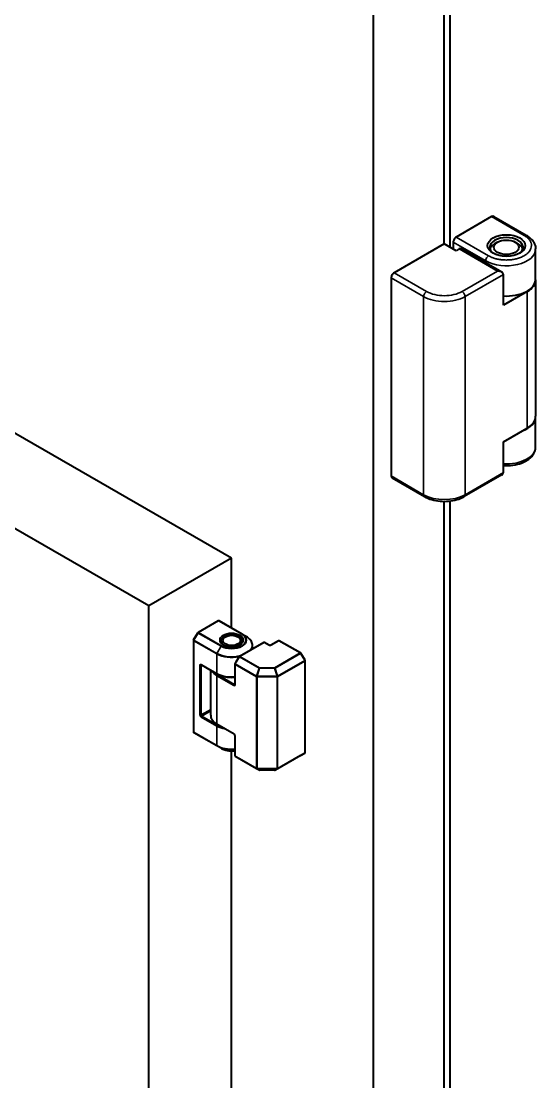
# Model space of a CAD drawing. Header units: millimetres. Extents: x 0 to 4205, y 0 to 2970.
# Drawn here: x 3836 to 3897.6, y 2414.6 to 2541.5 of the extents above; entities that cross this region are included whole.
import ezdxf

# ---------------------------------------------------------------- set-up
doc = ezdxf.new("R2010")
doc.units = ezdxf.units.MM
doc.header["$LTSCALE"] = 5
doc.layers.add('가시적인 것(ISO)', color=3, linetype='Continuous', lineweight=40)
doc.layers.add('가시적인 좁은 것(ISO)', color=3, linetype='Continuous', lineweight=35)

msp = doc.modelspace()

# ---------------------------------------------------------------- linework, layer by layer
at = {"layer": '가시적인 것(ISO)'}
for p, q in [((3886.6208, 2514.8596), (3886.6208, 2547.5615)), ((3887.3279, 2514.4524), (3887.3279, 2547.9686)), ((3878.1355, 2281.06), (3878.1355, 2542.6751)), ((3861.1649, 2477.235), (3751.5634, 2540.3504)), ((3851.2654, 2471.5343), (3741.6639, 2534.6496)), ((3892.2776, 2518.1171), (3888.035, 2515.674)), ((3892.5271, 2518.1416), (3896.4162, 2515.9021)), ((3887.6814, 2515.0616), (3887.6814, 2514.2488)), ((3892.9807, 2515.06), (3892.6257, 2514.8541)), ((3895.1101, 2515.06), (3895.465, 2514.8541)), ((3886.6208, 2514.8596), (3880.6104, 2511.3984)), ((3888.035, 2514.0452), (3886.6208, 2514.8596)), ((3888.3885, 2514.2488), (3888.035, 2514.0452)), ((3893.4838, 2511.4828), (3888.6381, 2514.2733)), ((3897.5454, 2510.6295), (3897.5454, 2514.2472)), ((3893.6918, 2507.5143), (3893.6918, 2511.1932)), ((3880.2568, 2510.786), (3880.2568, 2487.0772)), ((3897.5454, 2510.5682), (3897.5454, 2494.2173)), ((3896.5203, 2509.143), (3893.6918, 2507.5143)), ((3897.5454, 2490.5383), (3897.5454, 2494.156)), ((3893.6918, 2491.1633), (3896.5203, 2492.7921)), ((3893.6918, 2487.4844), (3893.6918, 2491.1633)), ((3893.4838, 2487.1948), (3888.9916, 2484.6079)), ((3880.3608, 2486.8475), (3884.2499, 2484.6079)), ((3886.6208, 2343.1747), (3886.6208, 2484.0352)), ((3887.3279, 2342.7675), (3887.3279, 2484.0795)), ((3861.1649, 2477.235), (3851.2654, 2471.5343)), ((3861.1649, 2468.8622), (3861.1649, 2477.235)), ((3851.2654, 2386.1006), (3851.2654, 2471.5343)), ((3859.5655, 2469.7258), (3857.1492, 2468.3343)), ((3862.423, 2468.1377), (3859.6653, 2469.7258)), ((3856.6236, 2467.4509), (3857.1125, 2468.2977)), ((3862.4279, 2468.1349), (3862.9187, 2467.8501)), ((3856.6102, 2467.4009), (3856.6102, 2456.4317)), ((3860.4196, 2467.8221), (3860.2422, 2467.7191)), ((3861.9102, 2467.8221), (3862.0877, 2467.7191)), ((3865.0041, 2467.157), (3862.0989, 2465.484)), ((3863.6649, 2466.3858), (3863.6649, 2466.7901)), ((3865.6696, 2466.8312), (3865.1039, 2467.157)), ((3866.7719, 2467.3606), (3865.8526, 2466.8312)), ((3869.4233, 2465.8912), (3866.8717, 2467.3606)), ((3869.9489, 2465.0077), (3869.46, 2465.8545)), ((3857.5441, 2464.4682), (3859.418, 2463.3891)), ((3861.5599, 2464.5505), (3861.5599, 2462.1113)), ((3861.5733, 2464.6005), (3862.0622, 2465.4473)), ((3869.9623, 2453.9885), (3869.9623, 2464.9577)), ((3858.6649, 2458.4236), (3858.6649, 2463.8228)), ((3861.4686, 2456.1788), (3859.418, 2457.3597)), ((3857.1489, 2456.0615), (3856.66, 2456.3452)), ((3859.9069, 2454.4733), (3857.1492, 2456.0613)), ((3861.5599, 2456.0206), (3861.5599, 2453.5813)), ((3861.1649, 2408.7725), (3861.1649, 2454.1717)), ((3862.0986, 2453.2111), (3861.6097, 2453.4948)), ((3864.448, 2451.8582), (3862.0989, 2453.211)), ((3869.4233, 2453.6182), (3866.3671, 2451.8582)), ((3869.4236, 2453.6183), (3869.9125, 2453.902)), ((3866.3172, 2451.8448), (3864.4979, 2451.8448))]:
    msp.add_line(p, q, dxfattribs=at)
for centre, start, end in [((3859.6154, 2469.6391), 60.064008, 119.935992), ((3857.1991, 2468.2477), 119.935992, 149.999959), ((3856.7102, 2467.4009), 149.999959, 180), ((3865.054, 2467.0703), 60.064008, 119.935992), ((3866.8218, 2467.2739), 60.064008, 119.935992), ((3862.1488, 2465.3973), 119.935992, 149.999959), ((3869.3734, 2465.8045), 30.000041, 60.064008), ((3861.6599, 2464.5505), 149.999959, 180), ((3869.8623, 2464.9577), 0, 30.000041), ((3856.7102, 2456.4317), 180, 239.872355), ((3861.6599, 2453.5813), 180, 239.872355), ((3869.8623, 2453.9885), 300.127645, 0), ((3864.4979, 2451.9448), 240.064008, 270), ((3866.3172, 2451.9448), 270, 299.935992)]:
    msp.add_arc(centre, 0.1, start, end, dxfattribs=at)
for centre, major_axis, ratio, start_param, end_param in [((3892.2776, 2517.7084), (0.2495, 0.4333), 0.57809312, 0, 0.78346445), ((3888.035, 2515.2652), (-0.2495, -0.4333), 0.57809312, 3.92505711, 5.49585344), ((3894.0454, 2514.4516), (-2, 0), 0.5758617, 2.42121291, 7.00356505), ((3888.3885, 2513.84), (0.2495, 0.4333), 0.57809312, 0, 0.78346445), ((3894.0454, 2514.0428), (-2, 0), 0.5758617, 5.50163969, 6.10477871), ((3894.0454, 2514.0428), (2, 0), 0.5758617, 0.1784066, 0.78154562), ((3880.6104, 2510.9896), (-0.2495, -0.4333), 0.57809312, 3.92505711, 5.49585344), ((3892.9847, 2511.1932), (-0.7071, 0), 0.57809312, 3.14159265, 4.71238898), ((3894.0454, 2510.6295), (3.5, 0), 0.5758617, 4.61120114, 6.28318531), ((3894.0454, 2510.5682), (3.5, 0), 0.5758617, 5.49778714, 6.2983969), ((3894.0454, 2494.156), (3.5, 0), 0.5758617, 5.28999313, 6.2983969), ((3894.0454, 2494.2173), (3.5, 0), 0.5758617, 5.49778714, 6.28318531), ((3880.6104, 2487.2808), (-0.2495, -0.4333), 0.57809312, 5.49585344, 6.28318531), ((3892.9847, 2487.4844), (-0.7071, 0), 0.57809312, 2.35426078, 3.14159265), ((3861.1649, 2467.1918), (-1.3, 0), 0.5758617, 5.50164464, 6.24925975), ((3861.1649, 2467.1918), (1.3, 0), 0.5758617, 0.03392555, 0.78154066)]:
    msp.add_ellipse(centre, major_axis=major_axis, ratio=ratio, start_param=start_param, end_param=end_param, dxfattribs=at)
for centre, major_axis in [((3894.0454, 2514.656), (2.25, 0)), ((3894.0454, 2514.4516), (1.5, 0)), ((3861.1649, 2467.3962), (-1.05, 0))]:
    msp.add_ellipse(centre, major_axis=major_axis, ratio=0.5758617, dxfattribs=at)
for points, knots in [([(3896.4162, 2515.9021), (3896.5469, 2515.8268), (3896.6697, 2515.7443), (3896.8964, 2515.5647), (3897.0003, 2515.4675), (3897.1855, 2515.2582), (3897.2668, 2515.146), (3897.4013, 2514.9075), (3897.4545, 2514.7812), (3897.5266, 2514.5189), (3897.5454, 2514.3831), (3897.5454, 2514.2472)], [0, 0, 0, 0, 0.157079633, 0.157079633, 0.314159265, 0.314159265, 0.471238898, 0.471238898, 0.628318531, 0.628318531, 0.785398163, 0.785398163, 0.785398163, 0.785398163]), ([(3893.6918, 2488.3217), (3893.7013, 2488.3211), (3893.7109, 2488.3206), (3894.0912, 2488.2988), (3894.4672, 2488.3141), (3895.1951, 2488.417), (3895.5469, 2488.5047), (3896.1962, 2488.7504), (3896.4934, 2488.9089), (3896.994, 2489.292), (3897.2002, 2489.5162), (3897.4636, 2489.9935), (3897.5362, 2490.2387), (3897.5451, 2490.5048), (3897.5454, 2490.5216), (3897.5454, 2490.5383)], [3.81928862, 3.81928862, 3.81928862, 3.81928862, 3.82800286, 3.82800286, 4.16774807, 4.16774807, 4.50833769, 4.50833769, 4.85259338, 4.85259338, 5.19011331, 5.19011331, 5.47841658, 5.47841658, 5.49778714, 5.49778714, 5.49778714, 5.49778714]), ([(3884.2499, 2484.6079), (3884.5113, 2484.4574), (3884.8046, 2484.3357), (3885.4315, 2484.1517), (3885.7652, 2484.0896), (3886.4469, 2484.0274), (3886.7947, 2484.0274), (3887.4763, 2484.0896), (3887.81, 2484.1517), (3888.437, 2484.3357), (3888.7302, 2484.4574), (3888.9916, 2484.6079)], [3.14159265, 3.14159265, 3.14159265, 3.14159265, 3.45575192, 3.45575192, 3.76991118, 3.76991118, 4.08407045, 4.08407045, 4.39822972, 4.39822972, 4.71238898, 4.71238898, 4.71238898, 4.71238898]), ([(3862.423, 2468.1377), (3862.4233, 2468.1375), (3862.4236, 2468.1373), (3862.4243, 2468.137), (3862.4246, 2468.1368), (3862.4253, 2468.1364), (3862.4256, 2468.1362), (3862.4263, 2468.1358), (3862.4266, 2468.1356), (3862.4273, 2468.1353), (3862.4276, 2468.1351), (3862.4279, 2468.1349)], [3.14159265359, 3.14159265359, 3.14159265359, 3.14159265359, 3.14236323039, 3.14236323039, 3.1431338072, 3.1431338072, 3.143904384, 3.143904384, 3.1446749608, 3.1446749608, 3.14544553761, 3.14544553761, 3.14544553761, 3.14544553761]), ([(3859.8399, 2467.3553), (3859.8399, 2467.2735), (3859.8666, 2467.1905), (3859.972, 2467.0383), (3860.0427, 2466.9696), (3860.2196, 2466.8492), (3860.3238, 2466.7969), (3860.5577, 2466.7122), (3860.6876, 2466.6799), (3860.96, 2466.6394), (3861.1027, 2466.6313), (3861.3856, 2466.6408), (3861.5257, 2466.6583), (3861.7882, 2466.7168), (3861.9104, 2466.7576), (3862.1241, 2466.8569), (3862.2157, 2466.9152), (3862.3606, 2467.0415), (3862.4136, 2467.1092), (3862.476, 2467.2365), (3862.4899, 2467.2961), (3862.4899, 2467.3553)], [5.49778714, 5.49778714, 5.49778714, 5.49778714, 5.87735724, 5.87735724, 6.19999256, 6.19999256, 6.50733682, 6.50733682, 6.8158631, 6.8158631, 7.12646353, 7.12646353, 7.43761428, 7.43761428, 7.74757373, 7.74757373, 8.0552148, 8.0552148, 8.36448283, 8.36448283, 8.6393798, 8.6393798, 8.6393798, 8.6393798]), ([(3863.6649, 2466.7901), (3863.6649, 2466.8711), (3863.6539, 2466.9522), (3863.6104, 2467.1111), (3863.578, 2467.1889), (3863.4936, 2467.3392), (3863.4417, 2467.4117), (3863.3202, 2467.5498), (3863.2506, 2467.6154), (3863.0959, 2467.7389), (3863.0107, 2467.7967), (3862.9187, 2467.8501)], [2.35619449, 2.35619449, 2.35619449, 2.35619449, 2.512503546, 2.512503546, 2.668812602, 2.668812602, 2.825121658, 2.825121658, 2.981430714, 2.981430714, 3.13773977, 3.13773977, 3.13773977, 3.13773977]), ([(3865.6696, 2466.8312), (3865.6742, 2466.8286), (3865.68, 2466.8258), (3865.6944, 2466.8204), (3865.703, 2466.8178), (3865.7225, 2466.8137), (3865.7334, 2466.8121), (3865.7562, 2466.8106), (3865.7682, 2466.8106), (3865.7913, 2466.8124), (3865.8026, 2466.8141), (3865.8226, 2466.8187), (3865.8315, 2466.8216), (3865.8443, 2466.8268), (3865.8489, 2466.8291), (3865.8526, 2466.8312)], [1.57079633, 1.57079633, 1.57079633, 1.57079633, 1.77729008, 1.77729008, 2.00067266, 2.00067266, 2.23974675, 2.23974675, 2.48779315, 2.48779315, 2.73553845, 2.73553845, 2.97324, 2.97324, 3.14159265, 3.14159265, 3.14159265, 3.14159265]), ([(3857.5302, 2464.474), (3857.5303, 2464.474), (3857.5304, 2464.474), (3857.5315, 2464.4738), (3857.5331, 2464.4734), (3857.5377, 2464.4716), (3857.5407, 2464.4702), (3857.5441, 2464.4682)], [4.333106648, 4.333106648, 4.333106648, 4.333106648, 4.399003198, 4.399003198, 4.555696089, 4.555696089, 4.71238898, 4.71238898, 4.71238898, 4.71238898]), ([(3859.418, 2463.3891), (3859.611, 2463.278), (3859.8338, 2463.1862), (3860.316, 2463.0491), (3860.5752, 2463.0037), (3861.0789, 2462.9651), (3861.3221, 2462.9671), (3861.5599, 2462.9894)], [0, 0, 0, 0, 0.326808694, 0.326808694, 0.652857335, 0.652857335, 0.946781403, 0.946781403, 0.946781403, 0.946781403]), ([(3861.5599, 2462.1113), (3861.5599, 2462.1072), (3861.5596, 2462.1039), (3861.5589, 2462.0989), (3861.5584, 2462.0973), (3861.5581, 2462.0962), (3861.558, 2462.0961), (3861.558, 2462.096)], [3.141592654, 3.141592654, 3.141592654, 3.141592654, 3.299059028, 3.299059028, 3.456525402, 3.456525402, 3.524742403, 3.524742403, 3.524742403, 3.524742403]), ([(3858.6649, 2458.4236), (3858.6649, 2458.3422), (3858.6761, 2458.2607), (3858.72, 2458.1011), (3858.7527, 2458.0229), (3858.8379, 2457.872), (3858.8903, 2457.7992), (3859.0129, 2457.6606), (3859.0831, 2457.5948), (3859.2392, 2457.471), (3859.3252, 2457.4131), (3859.418, 2457.3597)], [0.785398163, 0.785398163, 0.785398163, 0.785398163, 0.942477796, 0.942477796, 1.099557429, 1.099557429, 1.256637061, 1.256637061, 1.413716694, 1.413716694, 1.570796327, 1.570796327, 1.570796327, 1.570796327]), ([(3861.5599, 2456.0206), (3861.5599, 2456.0259), (3861.5594, 2456.0324), (3861.5569, 2456.0475), (3861.5548, 2456.0563), (3861.5487, 2456.0753), (3861.5445, 2456.0855), (3861.5345, 2456.106), (3861.5284, 2456.1163), (3861.5154, 2456.1354), (3861.5083, 2456.1443), (3861.4943, 2456.1593), (3861.4874, 2456.1655), (3861.4765, 2456.1739), (3861.4723, 2456.1767), (3861.4686, 2456.1788)], [3.14159265, 3.14159265, 3.14159265, 3.14159265, 3.34857113, 3.34857113, 3.57223972, 3.57223972, 3.81140878, 3.81140878, 4.0593907, 4.0593907, 4.30696414, 4.30696414, 4.54447047, 4.54447047, 4.71238898, 4.71238898, 4.71238898, 4.71238898]), ([(3859.9069, 2454.4733), (3860.0416, 2454.3957), (3860.1957, 2454.3315), (3860.5289, 2454.2339), (3860.7079, 2454.2006), (3861.0746, 2454.1675), (3861.2621, 2454.1677), (3861.4837, 2454.1882), (3861.522, 2454.1925), (3861.5599, 2454.1975)], [0, 0, 0, 0, 0.31492984, 0.31492984, 0.62985968, 0.62985968, 0.94478953, 0.94478953, 1.01081166, 1.01081166, 1.01081166, 1.01081166])]:
    msp.add_open_spline(points, degree=3, knots=knots, dxfattribs=at)
at = {"layer": '가시적인 좁은 것(ISO)'}
for p, q in [((3896.1667, 2515.8776), (3892.2776, 2518.1171)), ((3891.5705, 2512.822), (3887.6814, 2515.0616)), ((3888.035, 2515.674), (3891.9241, 2513.4344)), ((3892.9847, 2511.602), (3888.3885, 2514.2488)), ((3891.5705, 2512.5846), (3891.5705, 2512.822)), ((3880.6104, 2511.3984), (3884.4995, 2509.1588)), ((3892.9847, 2511.602), (3888.7421, 2509.1588)), ((3893.6918, 2511.1932), (3889.0956, 2508.5465)), ((3884.1459, 2508.5465), (3880.2568, 2510.786)), ((3896.5203, 2492.7921), (3896.5203, 2509.143)), ((3884.1459, 2508.5465), (3884.1459, 2484.8376)), ((3889.0956, 2508.5465), (3889.0956, 2484.8376)), ((3880.2568, 2487.0772), (3884.1459, 2484.8376)), ((3889.0956, 2484.8376), (3893.6918, 2487.4844)), ((3859.6154, 2469.7209), (3857.1991, 2468.3294)), ((3862.3731, 2468.1328), (3859.6154, 2469.7209)), ((3856.6602, 2467.4299), (3857.1491, 2468.2767)), ((3857.1491, 2468.2767), (3859.9068, 2466.6886)), ((3857.1991, 2468.3294), (3859.9568, 2466.7414)), ((3859.3972, 2465.7721), (3856.6394, 2467.3601)), ((3856.6394, 2467.3601), (3856.6394, 2456.391)), ((3859.4179, 2465.8418), (3856.6602, 2467.4299)), ((3865.054, 2467.1521), (3862.1488, 2465.4791)), ((3865.6197, 2466.8263), (3865.054, 2467.1521)), ((3866.8218, 2467.3557), (3865.9025, 2466.8263)), ((3869.3734, 2465.8863), (3866.8218, 2467.3557)), ((3859.3972, 2463.4351), (3859.3972, 2465.7721)), ((3859.9068, 2466.6886), (3859.4179, 2465.8418)), ((3862.1488, 2465.4791), (3864.4979, 2464.1263)), ((3866.3172, 2464.1263), (3869.3734, 2465.8863)), ((3866.3672, 2464.0735), (3869.4234, 2465.8335)), ((3869.9123, 2464.9867), (3869.4234, 2465.8335)), ((3857.3819, 2458.464), (3857.3819, 2464.4321)), ((3857.5233, 2464.5141), (3859.3972, 2463.4351)), ((3857.5233, 2464.4321), (3857.5651, 2464.4561)), ((3857.5233, 2458.464), (3857.5233, 2464.4321)), ((3864.1408, 2463.0404), (3861.5892, 2464.5098)), ((3861.5892, 2464.5098), (3861.5892, 2462.0706)), ((3861.6099, 2464.5795), (3862.0988, 2465.4263)), ((3864.1616, 2463.1101), (3861.6099, 2464.5795)), ((3862.0988, 2465.4263), (3864.4479, 2464.0735)), ((3869.9123, 2464.9867), (3866.6536, 2463.1101)), ((3869.9331, 2464.917), (3866.6743, 2463.0404)), ((3869.9331, 2453.9478), (3869.9331, 2464.917)), ((3859.3972, 2463.1694), (3861.4478, 2461.9885)), ((3859.3972, 2457.4057), (3859.3972, 2463.1694)), ((3859.4679, 2463.2918), (3861.5185, 2462.111)), ((3864.1408, 2463.0404), (3864.1408, 2452.0712)), ((3864.1616, 2463.1101), (3864.4479, 2464.0735)), ((3864.2116, 2463.0982), (3864.4979, 2464.0616)), ((3866.6036, 2463.0982), (3864.2116, 2463.0982)), ((3864.2116, 2463.0235), (3864.2116, 2463.0982)), ((3866.6036, 2463.0235), (3864.2116, 2463.0235)), ((3864.2116, 2463.0235), (3864.2116, 2452.0544)), ((3864.4979, 2464.1263), (3866.3172, 2464.1263)), ((3864.4979, 2464.1263), (3864.4979, 2464.0616)), ((3864.4979, 2464.0616), (3866.3172, 2464.0616)), ((3866.3172, 2464.0616), (3866.3172, 2464.1263)), ((3866.6036, 2463.0982), (3866.3172, 2464.0616)), ((3866.6536, 2463.1101), (3866.3672, 2464.0735)), ((3866.6036, 2463.0982), (3866.6036, 2463.0235)), ((3866.6036, 2463.0235), (3866.6036, 2452.0544)), ((3866.6743, 2463.0404), (3866.6743, 2452.0712)), ((3861.5185, 2462.111), (3861.5599, 2462.1348)), ((3857.5233, 2458.464), (3858.6649, 2459.1214)), ((3859.3972, 2457.1399), (3857.5233, 2458.219)), ((3857.594, 2458.3415), (3858.6649, 2458.9582)), ((3859.4679, 2457.2624), (3857.594, 2458.3415)), ((3861.4478, 2456.2248), (3859.3972, 2457.4057)), ((3859.3972, 2454.8029), (3859.3972, 2457.1399)), ((3856.6394, 2456.391), (3859.3972, 2454.8029)), ((3857.1491, 2456.0614), (3856.6602, 2456.3451)), ((3856.6602, 2456.3451), (3859.4179, 2454.757)), ((3859.9068, 2454.4733), (3857.1491, 2456.0614)), ((3861.5892, 2455.9798), (3861.5892, 2453.5406)), ((3859.9068, 2454.4733), (3859.4179, 2454.757)), ((3864.1408, 2452.0712), (3861.5892, 2453.5406)), ((3862.0988, 2453.211), (3861.6099, 2453.4947)), ((3864.1616, 2452.0253), (3861.6099, 2453.4947)), ((3864.4479, 2451.8582), (3862.0988, 2453.211)), ((3869.4234, 2453.6182), (3866.3672, 2451.8582)), ((3866.6536, 2452.0253), (3869.9123, 2453.9019)), ((3866.6743, 2452.0712), (3869.9331, 2453.9478)), ((3869.4234, 2453.6182), (3869.9123, 2453.9019)), ((3864.1616, 2452.0253), (3864.4479, 2451.8582)), ((3864.2116, 2452.0544), (3866.6036, 2452.0544)), ((3864.2116, 2452.0134), (3864.2116, 2452.0544)), ((3864.2116, 2452.0134), (3864.4979, 2451.8463)), ((3864.2116, 2452.0134), (3866.6036, 2452.0134)), ((3866.3172, 2451.8463), (3864.4979, 2451.8463)), ((3864.4979, 2451.8463), (3864.4979, 2451.8448)), ((3866.6036, 2452.0134), (3866.3172, 2451.8463)), ((3866.3172, 2451.8463), (3866.3172, 2451.8448)), ((3866.6536, 2452.0253), (3866.3672, 2451.8582)), ((3866.6036, 2452.0544), (3866.6036, 2452.0134))]:
    msp.add_line(p, q, dxfattribs=at)
for centre, major_axis, ratio, start_param, end_param in [((3896.1667, 2515.4688), (0.2495, 0.4333), 0.57809312, 0, 0.78346445), ((3894.0454, 2514.2472), (3.5, 0), 0.5758617, 3.92699082, 6.28318531), ((3891.9241, 2513.0256), (0.2495, 0.4333), 0.57809312, 0.78346445, 2.35426078), ((3884.4995, 2508.7501), (-0.2495, -0.4333), 0.57809312, 3.92505711, 5.49585344), ((3886.6208, 2510.3804), (-3, 0), 0.5758617, 0.78539816, 2.35619449), ((3888.7421, 2508.7501), (0.2495, -0.4333), 0.57809312, 0.78733187, 2.3581282), ((3886.6208, 2509.9716), (-3.5, 0), 0.5758617, 0.78539816, 2.35619449), ((3894.0454, 2490.5383), (3.5, 0), 0.5758617, 4.61120114, 6.28318531), ((3884.4995, 2485.0412), (-0.2495, -0.4333), 0.57809312, 5.49585344, 6.28318531), ((3886.6208, 2486.2628), (3.5, 0), 0.5758617, 3.92699082, 5.49778714), ((3888.7421, 2485.0412), (0.2495, -0.4333), 0.57809312, 0, 0.78733187), ((3859.6154, 2469.6391), (-0.0499, 0.0867), 0.57809312, 5.49972085, 6.28318531), ((3859.6154, 2469.6391), (0.0499, 0.0867), 0.57809312, 0, 0.78346472), ((3857.1991, 2468.2477), (-0.0866, 0.05), 0.00157785, 5.32878057, 6.28318667), ((3857.1991, 2468.2477), (0.0499, 0.0867), 0.57809312, 0.78346419, 1.56886244), ((3857.1991, 2468.2477), (-0.0499, 0.0867), 0.57809312, 5.49972085, 6.28318531), ((3861.1649, 2467.3553), (-1.325, 0), 0.5758617, 3.14159265, 6.28318531), ((3861.1649, 2467.4132), (1.7793, 0), 0.5758617, 3.92699082, 7.06473059), ((3861.1649, 2467.4371), (1.7086, 0), 0.5758617, 3.92699082, 7.06858347), ((3862.3731, 2468.0511), (0.0499, 0.0867), 0.57809312, 0, 0.783469), ((3856.7102, 2467.4009), (-0.1, 0), 0.5758617, 0, 0.78539816), ((3856.7102, 2467.4009), (-0.0866, 0.05), 0.00157785, 5.32877966, 6.28318531), ((3856.7102, 2467.4009), (0.0499, 0.0867), 0.57809312, 1.56886288, 2.35426078), ((3861.1649, 2466.8479), (2.4707, 0), 0.5758617, 5.8305356, 7.06473059), ((3861.1649, 2466.7901), (2.5, 0), 0.5758617, 5.93559976, 6.28318531), ((3865.054, 2467.0703), (-0.0499, 0.0867), 0.57809312, 5.49972085, 6.28318531), ((3865.054, 2467.0703), (0.0499, 0.0867), 0.57809312, 0, 0.78346445), ((3865.6197, 2466.7446), (0.0499, 0.0867), 0.57809312, 0, 0.78346445), ((3865.7611, 2466.9077), (0.2, 0), 0.5758617, 3.92699082, 5.49778714), ((3865.9025, 2466.7446), (-0.0499, 0.0867), 0.57809312, 5.49972085, 6.28318531), ((3866.8218, 2467.2739), (-0.0499, 0.0867), 0.57809312, 5.49972086, 6.28318531), ((3866.8218, 2467.2739), (0.0499, 0.0867), 0.57809312, 0, 0.78346445), ((3859.4679, 2465.8128), (0.0499, 0.0867), 0.57809312, 1.56886719, 2.35426709), ((3861.1649, 2466.7901), (-2.5, 0), 0.5758617, 0.78539816, 1.93762368), ((3861.1649, 2466.8479), (-2.4707, 0), 0.5758617, 0.78539816, 2.02344603), ((3859.9568, 2466.6596), (-0.0499, -0.0867), 0.57809312, 3.92505863, 4.71045649), ((3862.1488, 2465.3973), (0.0499, 0.0867), 0.57809312, 0.78346445, 1.56886262), ((3862.1488, 2465.3973), (-0.0499, 0.0867), 0.57809312, 5.49972085, 6.28318531), ((3869.3734, 2465.8045), (0.0499, 0.0867), 0.57809312, 0, 0.78346445), ((3869.3734, 2465.8045), (-0.0499, 0.0867), 0.57809312, 4.71432269, 5.49972085), ((3869.3734, 2465.8045), (0.0866, 0.05), 0.00157785, 0, 0.95440564), ((3857.5233, 2464.3506), (-0.0998, 0.1733), 0.57809312, 5.49972086, 7.07051718), ((3857.4526, 2464.4728), (0.1, 0), 0.5758617, 3.92699082, 5.49778714), ((3857.594, 2464.5549), (-0.0499, -0.0867), 0.57809312, 5.49585344, 6.28318531), ((3857.594, 2464.3913), (-0.0499, 0.0867), 0.57809312, 0.16643089, 0.78733187), ((3861.6599, 2464.5505), (-0.1, 0), 0.5758617, 0, 0.78539816), ((3861.6599, 2464.5505), (-0.0866, 0.05), 0.00157785, 5.32877966, 6.28318531), ((3861.6599, 2464.5505), (0.0499, 0.0867), 0.57809312, 1.56886262, 2.35426078), ((3862.1488, 2465.3973), (-0.0866, 0.05), 0.00157785, 5.32877218, 6.28317409), ((3869.8623, 2464.9577), (0.0866, 0.05), 0.00157785, 0, 0.95440565), ((3869.8623, 2464.9577), (-0.0499, 0.0867), 0.57809312, 3.92892453, 4.71432269), ((3869.8623, 2464.9577), (0.1, 0), 0.5758617, 5.49778714, 6.28318531), ((3861.1649, 2464.1873), (-2.5, 0), 0.5758617, 0.30362455, 0.78539816), ((3861.1649, 2464.2691), (2.4, 0), 0.5758617, 3.661358, 3.92699082), ((3861.1649, 2464.4531), (2.5, 0), 0.5758617, 3.92699082, 4.87104363), ((3859.4679, 2463.4758), (-0.0499, -0.0867), 0.57809312, 5.49585344, 6.28318531), ((3859.4679, 2463.2101), (-0.0499, -0.0867), 0.57809312, 3.92505711, 5.49585344), ((3864.2116, 2463.0811), (0.0499, 0.0867), 0.57809312, 1.56886262, 2.35426078), ((3864.2116, 2463.0811), (-0.1, 0), 0.5758617, 0.78539816, 1.57079633), ((3864.2116, 2463.0811), (0.0959, -0.0285), 0.16400733, 1.61951161, 2.16754002), ((3864.4979, 2464.0445), (-0.0499, -0.0867), 0.57809312, 3.92505711, 4.71045527), ((3864.4979, 2464.0445), (0.0959, -0.0285), 0.16400733, 1.61951161, 2.16754002), ((3866.3172, 2464.0445), (-0.0499, 0.0867), 0.57809312, 4.71432269, 5.49972085), ((3866.3172, 2464.0445), (0.0959, 0.0285), 0.16400733, 0.97405263, 1.52208104), ((3866.6036, 2463.0811), (0.0959, 0.0285), 0.16400733, 0.97405263, 1.52208104), ((3866.6036, 2463.0811), (-0.1, 0), 0.5758617, 1.57079633, 2.35619449), ((3866.6036, 2463.0811), (0.0499, -0.0867), 0.57809312, 0.78733187, 1.57273004), ((3861.5185, 2462.0292), (-0.0499, -0.0867), 0.57809312, 3.92505711, 5.49585344), ((3861.4478, 2462.152), (0.0998, -0.1733), 0.57809312, 5.49972085, 7.07051718), ((3861.5185, 2462.1927), (0.0499, -0.0867), 0.57809312, 5.49972085, 6.11675442), ((3861.6599, 2462.1113), (-0.1, 0), 0.5758617, 0, 0.78539816), ((3857.5233, 2458.3825), (0.0998, -0.1733), 0.57809312, 3.92892453, 5.49972085), ((3857.4526, 2458.5047), (-0.1, 0), 0.5758617, 0.78539816, 2.35619449), ((3857.594, 2458.4232), (-0.0499, 0.0867), 0.57809312, 0.78733188, 2.3581282), ((3857.594, 2458.2597), (0.0499, 0.0867), 0.57809312, 0.78346445, 2.35426078), ((3861.1649, 2458.4236), (-2.5, 0), 0.5758617, 0, 0.78539816), ((3859.4679, 2457.4464), (-0.0499, -0.0867), 0.57809312, 5.49585344, 6.28318531), ((3859.4679, 2457.1807), (0.0499, 0.0867), 0.57809312, 0.78346445, 2.35426078), ((3861.1649, 2458.1579), (-2.5, 0), 0.5758617, 0.78539816, 1.26717178), ((3861.1649, 2458.2397), (-2.4, 0), 0.5758617, 0.78539816, 1.05103098), ((3856.7102, 2456.4317), (-0.1, 0), 0.5758617, 0, 0.78539816), ((3856.7102, 2456.4317), (-0.0499, -0.0867), 0.57809312, 5.49585344, 6.28125134), ((3856.7102, 2456.4317), (-0.0502, -0.0865), 0.81596928, 0, 0.00272939), ((3861.4478, 2456.0613), (-0.0998, 0.1733), 0.57809312, 3.92892453, 5.49972085), ((3861.5185, 2456.2655), (-0.0499, -0.0867), 0.57809312, 5.49585344, 6.28318531), ((3861.6599, 2456.0206), (-0.1, 0), 0.5758617, 0, 0.78539816), ((3859.4679, 2454.8436), (-0.0499, -0.0867), 0.57809312, 5.49585554, 6.28125295), ((3861.1649, 2455.8209), (2.5, 0), 0.5758617, 3.92699082, 4.87104363), ((3861.1649, 2455.7631), (2.4707, 0), 0.5758617, 3.92699082, 4.87294065), ((3861.1649, 2455.1978), (-1.7793, 0), 0.5758617, 0.78539816, 1.79464574), ((3861.6599, 2453.5813), (-0.1, 0), 0.5758617, 0, 0.78539816), ((3861.6599, 2453.5813), (-0.0499, -0.0867), 0.57809312, 5.49585344, 6.2812516), ((3861.6599, 2453.5813), (-0.0502, -0.0865), 0.81596928, 0, 0.0027294), ((3869.8623, 2453.9885), (0.0499, -0.0867), 0.57809312, 0.00193371, 0.78733187), ((3869.8623, 2453.9885), (0.0502, -0.0865), 0.81596928, 6.28045591, 6.2831853), ((3869.8623, 2453.9885), (0.1, 0), 0.5758617, 5.49778714, 6.28318531), ((3864.2116, 2452.1119), (0.1, 0), 0.5758617, 3.92699082, 4.71238898), ((3864.2116, 2452.1119), (-0.0499, -0.0867), 0.57809312, 5.49585344, 6.2812516), ((3864.2116, 2452.1119), (-0.0504, -0.0864), 0.94556492, 0.00484847, 0.55287688), ((3864.4979, 2451.9448), (-0.0504, -0.0864), 0.94556492, 0.00484847, 0.55287688), ((3864.4979, 2451.9448), (-0.0499, -0.0867), 0.57809312, 6.2812516, 6.28318531), ((3866.3172, 2451.9448), (0.0504, -0.0864), 0.94556492, 5.73030843, 6.27833684), ((3866.3172, 2451.9448), (0.0499, -0.0867), 0.57809312, 0, 0.00193371), ((3866.6036, 2452.1119), (0.1, 0), 0.5758617, 4.71238898, 5.49778714), ((3866.6036, 2452.1119), (0.0504, -0.0864), 0.94556492, 5.73030843, 6.27833684), ((3866.6036, 2452.1119), (0.0499, -0.0867), 0.57809312, 0.00193371, 0.78733187)]:
    msp.add_ellipse(centre, major_axis=major_axis, ratio=ratio, start_param=start_param, end_param=end_param, dxfattribs=at)
msp.add_ellipse((3861.1649, 2467.4371), major_axis=(1.425, 0), ratio=0.5758617, dxfattribs=at)
msp.add_open_spline([(3891.9241, 2513.4344), (3892.0458, 2513.3643), (3892.1769, 2513.3008), (3892.3173, 2513.2438), (3892.3266, 2513.24), (3892.3355, 2513.2365), (3892.3455, 2513.2325), (3892.4856, 2513.177), (3892.6329, 2513.1287), (3892.7873, 2513.0876), (3892.8093, 2513.0818), (3892.8306, 2513.0763), (3892.8539, 2513.0705), (3892.9933, 2513.0357), (3893.1363, 2513.0073), (3893.2829, 2512.9851), (3893.3318, 2512.9777), (3893.38, 2512.9711), (3893.4307, 2512.965), (3893.6332, 2512.9406), (3893.8385, 2512.9284), (3894.0454, 2512.9284), (3894.2265, 2512.9284), (3894.406, 2512.9377), (3894.5839, 2512.9564), (3894.6094, 2512.9591), (3894.6353, 2512.9621), (3894.6601, 2512.965), (3894.8336, 2512.9859), (3895.0025, 2513.0155), (3895.1668, 2513.0536), (3895.1903, 2513.0591), (3895.2146, 2513.0649), (3895.2369, 2513.0705), (3895.4042, 2513.1122), (3895.5636, 2513.1622), (3895.7151, 2513.2207), (3895.7252, 2513.2246), (3895.7359, 2513.2288), (3895.7453, 2513.2325), (3895.8964, 2513.2923), (3896.0371, 2513.3597), (3896.1667, 2513.4344), (3896.2882, 2513.5044), (3896.3986, 2513.5798), (3896.4976, 2513.6608), (3896.5042, 2513.6662), (3896.5104, 2513.6713), (3896.5173, 2513.6771), (3896.6137, 2513.7578), (3896.6975, 2513.8426), (3896.7688, 2513.9315), (3896.779, 2513.9442), (3896.7886, 2513.9564), (3896.7986, 2513.9698), (3896.859, 2514.0501), (3896.9084, 2514.1325), (3896.9469, 2514.2169), (3896.9597, 2514.245), (3896.9711, 2514.2728), (3896.9817, 2514.302), (3897.0242, 2514.4186), (3897.0454, 2514.5368), (3897.0454, 2514.656), (3897.0454, 2514.7602), (3897.0292, 2514.8636), (3896.9967, 2514.9661), (3896.992, 2514.9807), (3896.9869, 2514.9957), (3896.9817, 2515.01), (3896.9454, 2515.1099), (3896.8942, 2515.2071), (3896.8279, 2515.3017), (3896.8185, 2515.3153), (3896.8083, 2515.3293), (3896.7986, 2515.3421), (3896.7262, 2515.4385), (3896.6393, 2515.5302), (3896.5378, 2515.6175), (3896.531, 2515.6233), (3896.5238, 2515.6294), (3896.5173, 2515.6349), (3896.4135, 2515.7218), (3896.2967, 2515.8027), (3896.1667, 2515.8776)], degree=3, knots=[0, 0, 0, 0, 0.05859375, 0.05859375, 0.05859375, 0.0625, 0.0625, 0.0625, 0.1171875, 0.1171875, 0.1171875, 0.125, 0.125, 0.125, 0.171875, 0.171875, 0.171875, 0.1875, 0.1875, 0.1875, 0.25, 0.25, 0.25, 0.3046875, 0.3046875, 0.3046875, 0.3125, 0.3125, 0.3125, 0.3671875, 0.3671875, 0.3671875, 0.375, 0.375, 0.375, 0.43359375, 0.43359375, 0.43359375, 0.4375, 0.4375, 0.4375, 0.5, 0.5, 0.5, 0.55859375, 0.55859375, 0.55859375, 0.5625, 0.5625, 0.5625, 0.6171875, 0.6171875, 0.6171875, 0.625, 0.625, 0.625, 0.671875, 0.671875, 0.671875, 0.6875, 0.6875, 0.6875, 0.75, 0.75, 0.75, 0.8046875, 0.8046875, 0.8046875, 0.8125, 0.8125, 0.8125, 0.8671875, 0.8671875, 0.8671875, 0.875, 0.875, 0.875, 0.93359375, 0.93359375, 0.93359375, 0.9375, 0.9375, 0.9375, 1, 1, 1, 1], dxfattribs=at)

doc.saveas('drawing.dxf')
